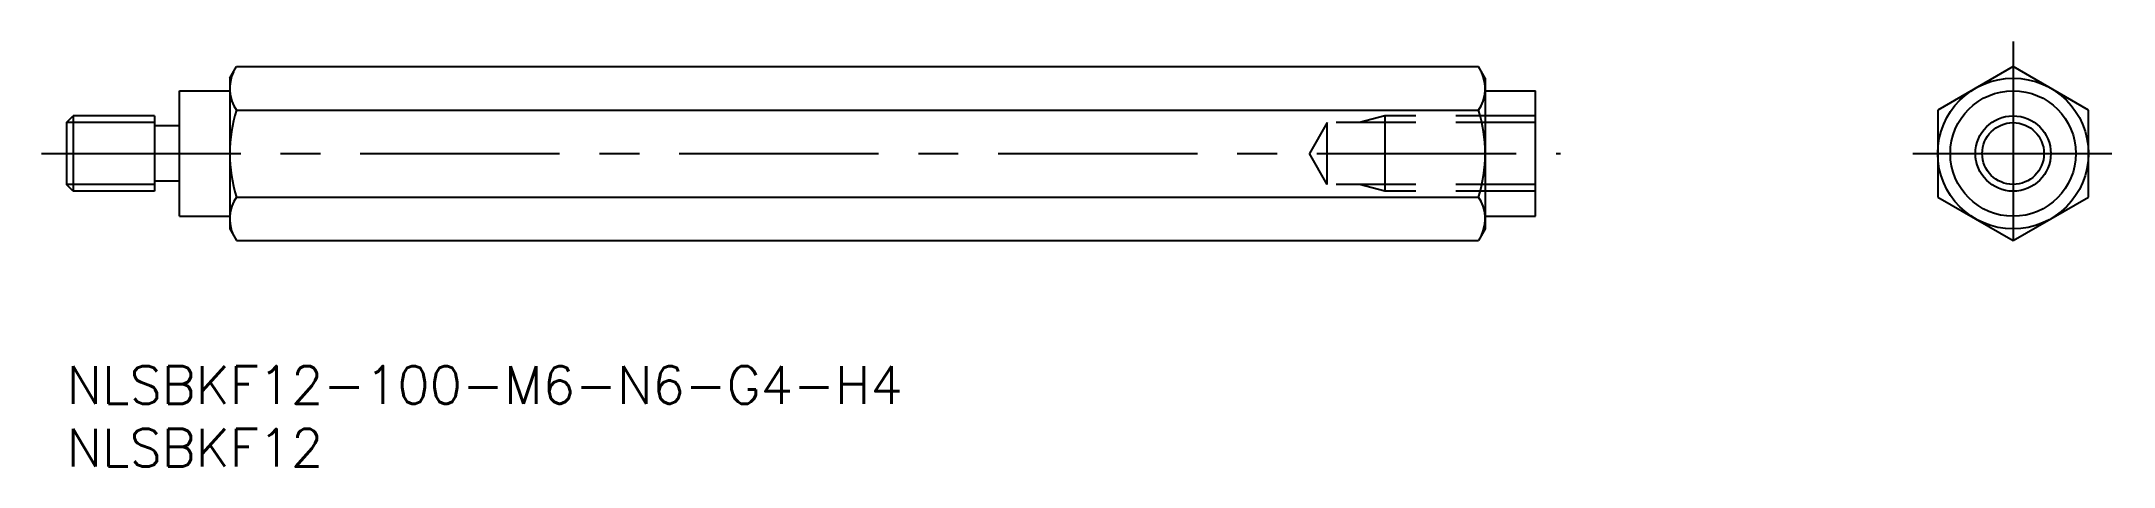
# Model space of a CAD drawing. Extents: x -2 to 163, y -8 to 26.
import ezdxf

# ---------------------------------------------------------------- set-up
doc = ezdxf.new("R2010")
doc.units = 0
doc.header["$LTSCALE"] = 0.5
doc.linetypes.add('CENTER', pattern=[50.8, 31.75, -6.35, 6.35, -6.35])
doc.linetypes.add('DASHED', pattern=[19.05, 12.7, -6.35])
for name, color, linetype in [('MSM_CENTER', 1, 'CENTER'), ('MSM_CONTINUOUS', 7, 'CONTINUOUS'), ('MSM_DASHED', 4, 'DASHED'), ('MSM_NARROW', 5, 'CONTINUOUS'), ('MSM_PART_NUMBER', 7, 'CONTINUOUS')]:
    doc.layers.add(name, color=color, linetype=linetype)
doc.styles.get("Standard").update_dxf_attribs({"font": 'txt.shx', "height": 3, "bigfont": 'bigfont.shx'})

# ---------------------------------------------------------------- blocks, each defined once
blk = doc.blocks.new('*U4')
at = {"layer": 'MSM_PART_NUMBER'}
blk.add_text('NLSBKF12-100-M6-N6-G4-H4', height=3, dxfattribs=at).set_placement((0, -3))
blk = doc.blocks.new('*U5')
at = {"layer": 'MSM_PART_NUMBER'}
blk.add_text('NLSBKF12', height=3, dxfattribs=at).set_placement((0, -8))

msp = doc.modelspace()

# ---------------------------------------------------------------- linework, layer by layer
at = {"layer": 'MSM_CENTER'}
for p, q in [((155.05, 25.86), (155.05, 8)), ((-2, 16.93), (119, 16.93)), ((147.05, 16.93), (163.05, 16.93))]:
    msp.add_line(p, q, dxfattribs=at)
at = {"layer": 'MSM_CONTINUOUS'}
for p, q in [((13, 22.93), (13.54, 23.86)), ((13.54, 23.86), (112.46, 23.86)), ((113, 22.93), (112.46, 23.86)), ((155.05, 23.86), (149.05, 20.39)), ((161.05, 20.39), (155.05, 23.86)), ((9, 11.93), (9, 21.93)), ((9, 21.93), (13, 21.93)), ((13, 22.93), (13, 10.93)), ((113, 22.93), (113, 10.93)), ((113, 21.93), (117, 21.93)), ((117, 11.93), (117, 21.93)), ((0, 19.39), (0.54, 19.93)), ((7, 19.93), (0.54, 19.93)), ((0.54, 19.93), (0.54, 13.93)), ((7, 19.93), (7, 13.93)), ((13.54, 20.39), (112.46, 20.39)), ((149.05, 20.39), (149.05, 13.46)), ((161.05, 13.46), (161.05, 20.39)), ((0, 19.39), (0, 14.47)), ((9, 19.13), (7, 19.13)), ((0.54, 13.93), (0, 14.47)), ((7, 13.93), (0.54, 13.93)), ((9, 14.73), (7, 14.73)), ((13.54, 13.46), (112.46, 13.46)), ((149.05, 13.46), (155.05, 10)), ((155.05, 10), (161.05, 13.46)), ((9, 11.93), (13, 11.93)), ((113, 11.93), (117, 11.93)), ((13, 10.93), (13.54, 10)), ((13.54, 10), (112.46, 10)), ((113, 10.93), (112.46, 10))]:
    msp.add_line(p, q, dxfattribs=at)
for radius in [6, 5, 2.46]:
    msp.add_circle((155.05, 16.93), radius, dxfattribs=at)
for centre, radius, start, end in [((16.07, 22.12), 3.07, 154.3842, 214.3842), ((109.93, 22.12), 3.07, 325.6158, 25.6158), ((24.46, 16.93), 11.46, 162.412, 197.588), ((101.54, 16.93), 11.46, 342.412, 17.588), ((16.07, 11.73), 3.07, 145.6158, 205.6158), ((109.93, 11.73), 3.07, 334.3842, 34.3842)]:
    msp.add_arc(centre, radius, start, end, dxfattribs=at)
at = {"layer": 'MSM_DASHED'}
for p, q in [((105, 19.93), (103, 19.39)), ((117, 19.93), (105, 19.93)), ((105, 19.93), (105, 13.93)), ((100.42, 19.39), (99, 16.93)), ((117, 19.39), (100.42, 19.39)), ((100.42, 14.47), (100.42, 19.39)), ((100.42, 14.47), (99, 16.93)), ((117, 14.47), (100.42, 14.47)), ((105, 13.93), (103, 14.47)), ((117, 13.93), (105, 13.93))]:
    msp.add_line(p, q, dxfattribs=at)
at = {"layer": 'MSM_NARROW'}
for p, q in [((7, 19.39), (0, 19.39)), ((7, 14.47), (0, 14.47))]:
    msp.add_line(p, q, dxfattribs=at)
msp.add_circle((155.05, 16.93), 3, dxfattribs=at)

# ---------------------------------------------------------------- block references
at = {"layer": 'MSM_CONTINUOUS'}
for name in ['*U4', '*U5']:
    msp.add_blockref(name, (0, 0), dxfattribs=at)

doc.saveas('drawing.dxf')
